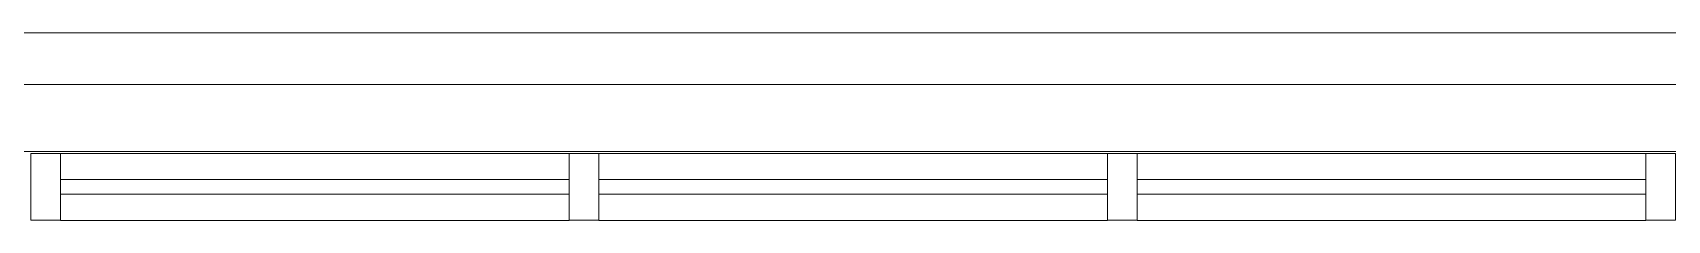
# Model space of a CAD drawing. Header units: inches. Extents: x 21592 to 24810, y -23179 to -20401.
# Drawn here: x 23989.7 to 24099.6, y -22799.9 to -22787.3 of the extents above; entities that cross this region are included whole.
import ezdxf

# ---------------------------------------------------------------- set-up
doc = ezdxf.new("R2010")
doc.units = ezdxf.units.IN
doc.header["$MEASUREMENT"] = 0
doc.linetypes.add('Grid Line 1_2_', pattern=[0.875, 0.5, -0.125, 0.125, -0.125])
for name, color, linetype, lineweight in [('A-FLOR', 192, 'Continuous', 13), ('A-GLAZ-CURT', 52, 'Continuous', 9), ('A-GLAZ-CWMG', 51, 'Continuous', 9), ('L-SITE-WALL', 31, 'Continuous', 13), ('S-GRID', 1, 'Continuous', 9)]:
    doc.layers.add(name, color=color, linetype=linetype, lineweight=lineweight)

# ---------------------------------------------------------------- blocks, each defined once
blk = doc.blocks.new('Struct_Xcel_Sports Complex_rvt-1-Enlarged First Floor Plan _West_')
at = {"layer": 'A-FLOR', "color": 10}
blk.add_line((24132.95, -22790.8), (23954.27, -22790.8), dxfattribs=at)
at = {"layer": 'L-SITE-WALL', "color": 10}
blk.add_line((23954.27, -22790.8), (24132.95, -22790.8), dxfattribs=at)
blk = doc.blocks.new('System Panel - Exterior Glazing-827433-Enlarged First Floor Plan _West_')
at = {"layer": 'A-GLAZ-CURT', "lineweight": 13}
for p, q in [((17.09375, -0.25), (-17.09375, -0.25)), ((-17.09375, -0.25), (-17.09375, -1.25)), ((17.09375, -1.25), (17.09375, -0.25)), ((-17.09375, -1.25), (17.09375, -1.25))]:
    blk.add_line(p, q, dxfattribs=at)
at = {"layer": 'A-GLAZ-CURT'}
for p, q in [((-17.09375, -1.25), (-17.09375, -0.25)), ((17.09375, -0.25), (-17.09375, -0.25)), ((17.09375, -0.25), (17.09375, -1.25)), ((-17.09375, -1.25), (17.09375, -1.25))]:
    blk.add_line(p, q, dxfattribs=at)
blk = doc.blocks.new('Rectangular Mullion - Exterior 2_ x 4_5_-V5-Enlarged First Floor Plan _West_')
at = {"layer": 'A-GLAZ-CWMG'}
for p, q in [((22206.33, -22795.43), (22240.52, -22795.43)), ((22206.33, -22799.93), (22240.52, -22799.93))]:
    blk.add_line(p, q, dxfattribs=at)
blk = doc.blocks.new('Rectangular Mullion - Exterior 2_ x 4_5_-1115231-Enlarged First Floor Plan _West_')
at = {"layer": 'A-GLAZ-CWMG', "lineweight": 20}
for p, q in [((-1, 3), (1, 3)), ((-1, -1.5), (-1, 3)), ((1, 3), (1, -1.5)), ((1, -1.5), (-1, -1.5))]:
    blk.add_line(p, q, dxfattribs=at)

msp = doc.modelspace()

# ---------------------------------------------------------------- linework, layer by layer
at = {"layer": 'S-GRID', "linetype": 'Grid Line 1_2_'}
for p, q in [((24479.10753, -22787.30281), (21657.56096, -22787.30281)), ((24588.97484, -22787.30281), (21790.20666, -22787.30281)), ((24431.10753, -22795.30281), (21705.56096, -22795.30281)), ((24540.97484, -22795.30281), (21852.86259, -22795.30281))]:
    msp.add_line(p, q, dxfattribs=at)

# ---------------------------------------------------------------- block references
at = {"lineweight": 5}
msp.add_blockref('Struct_Xcel_Sports Complex_rvt-1-Enlarged First Floor Plan _West_', (0, 0), dxfattribs=at)
at = {"layer": 'A-GLAZ-CURT', "rotation": 180}
for p in [(24008.67148, -22798.42781), (24044.85898, -22798.42781), (24081.04648, -22798.42781)]:
    msp.add_blockref('System Panel - Exterior Glazing-827433-Enlarged First Floor Plan _West_', p, dxfattribs=at)
at = {"layer": 'A-GLAZ-CWMG', "extrusion": (0, 0, -1)}
for p in [(-23990.57773, -22798.42781), (-24026.76523, -22798.42781), (-24062.95273, -22798.42781), (-24099.14023, -22798.42781)]:
    msp.add_blockref('Rectangular Mullion - Exterior 2_ x 4_5_-1115231-Enlarged First Floor Plan _West_', p, dxfattribs=at)
at = {"layer": 'A-GLAZ-CWMG'}
for p in [(1785.25, 0), (1821.4375, 0), (1857.625, 0)]:
    msp.add_blockref('Rectangular Mullion - Exterior 2_ x 4_5_-V5-Enlarged First Floor Plan _West_', p, dxfattribs=at)

doc.saveas('drawing.dxf')
